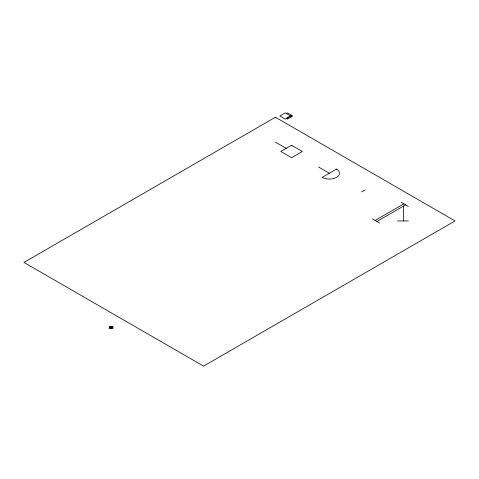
<?xml version="1.0" encoding="UTF-8"?>
<svg xmlns="http://www.w3.org/2000/svg" width="479" height="479" viewBox="0 0 479 479"><rect width="100%" height="100%" fill="white"/><g stroke="black" fill="none" stroke-linecap="round" stroke-linejoin="round"><path stroke-width="0.72" d="M286.37 113.517L287.448 112.894L292.334 115.714L291.256 116.337L285.233 112.87L279.844 115.984L285.233 119.097L290.621 115.984M361.645 191.899L365.238 189.828M375.117 220.424L403.857 203.826M376.913 221.46L405.653 204.862M397.57 220.939L408.348 220.939M401.163 202.27L408.348 206.419M275.425 142.125L286.202 148.346M318.535 167.015L329.312 173.236M372.423 218.867L379.608 223.016M111.182 326.959L112.242 327.57M110.038 327.624L111.098 328.235M403.486 206.12L403.486 220.939M275.425 117.235L23.95 262.42L203.575 366.13L455.05 220.939L275.425 117.235M291.256 115.714L286.538 118.439L287.616 119.061L292.334 116.337L291.256 115.714M291.591 145.233L280.814 151.454L291.591 157.681L302.369 151.454L291.591 145.233M336.498 169.087L322.127 177.386A10.161 5.868 0 0 0 336.498 177.386A10.161 5.868 0 0 0 336.498 169.087M110.038 326.379L109.026 326.959L112.242 328.816L113.254 328.235L110.038 326.379M112.194 326.379L109.026 328.205L110.086 328.816L113.254 326.989L112.194 326.379"/></g></svg>
